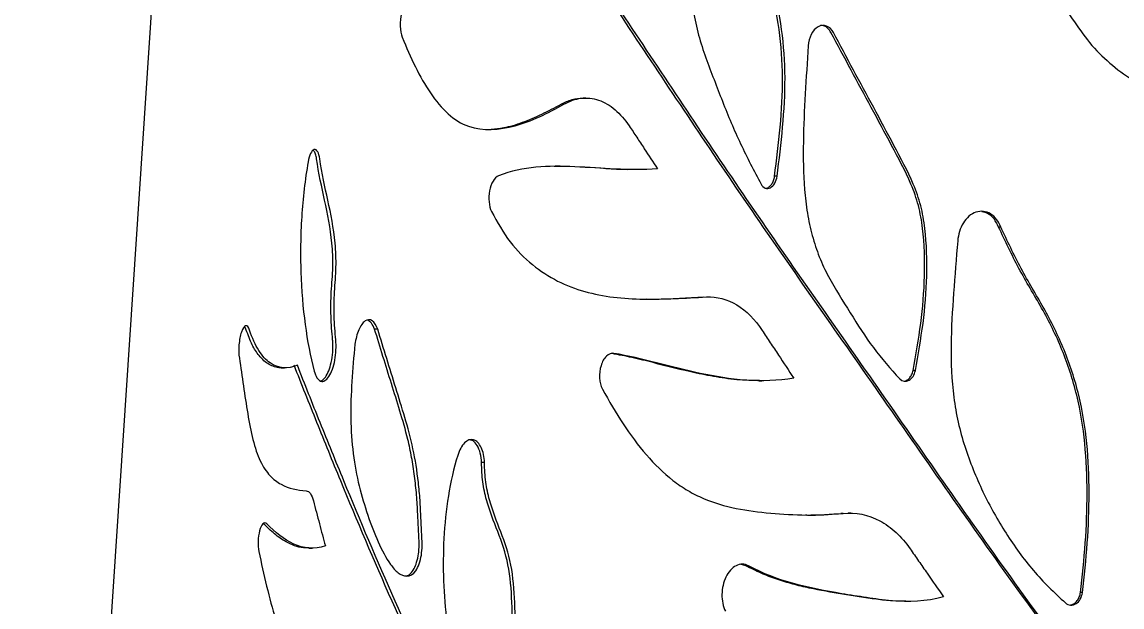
# Model space of a CAD drawing. Header units: millimetres. Extents: x -54 to 586, y 8 to 412.
# Drawn here: x 296.11 to 311.91, y 187.34 to 195.74 of the extents above; entities that cross this region are included whole.
import ezdxf

# ---------------------------------------------------------------- set-up
doc = ezdxf.new("R2010")
doc.units = ezdxf.units.MM
doc.layers.add('OUTLINE', color=7, linetype='Continuous', lineweight=25)

msp = doc.modelspace()

# ---------------------------------------------------------------- linework, layer by layer
at = {"layer": 'OUTLINE'}
for p, q in [((298.54819, 204.68356), (296.10678, 167.97387)), ((303.89164, 194.56183), (303.85083, 194.56183)), ((304.20584, 194.65128), (304.16514, 194.65128)), ((306.95218, 193.5266), (306.91618, 193.5266)), ((310.16534, 192.79682), (310.13435, 192.79682)), ((301.21591, 191.32843), (301.17127, 191.32843)), ((299.83121, 190.77215), (299.87886, 190.77215)), ((308.93915, 190.73523), (308.90642, 190.73523)), ((306.69675, 190.58759), (306.73437, 190.58759)), ((302.75122, 189.41065), (302.7091, 189.41065)), ((307.86679, 188.68155), (307.97572, 188.68411)), ((307.90098, 188.68155), (307.86679, 188.68155)), ((308.01035, 188.68614), (307.9757, 188.68614)), ((300.22545, 188.18066), (300.27263, 188.18066)), ((306.5042, 187.92818), (306.43506, 187.94682)), ((311.33798, 187.5416), (311.30912, 187.5416))]:
    msp.add_line(p, q, dxfattribs=at)
for points, knots in [([(330.26315, 183.92261), (330.25051, 183.93722), (329.94528, 184.29014), (329.32286, 184.95822), (328.39859, 185.9262), (327.39002, 186.93006), (326.30289, 187.97278), (325.14248, 189.05735), (323.97918, 190.12926), (322.82045, 191.19391), (321.67573, 192.25975), (320.54481, 193.32525), (319.41973, 194.38023), (318.3026, 195.42399), (317.19359, 196.45301), (316.1062, 197.45124), (315.0422, 198.41944), (314.00493, 199.36061), (312.98225, 200.28545), (311.97035, 201.19886), (310.97122, 202.0997), (309.98777, 202.98555), (309.02597, 203.85146), (308.40731, 204.40848), (308.09808, 204.68689)], [0, 0, 0, 0, 0.001778, 0.04294951, 0.08410389, 0.12521492, 0.17440964, 0.22363326, 0.27286984, 0.32209817, 0.37129722, 0.42050971, 0.4697558, 0.51900867, 0.56824613, 0.61745114, 0.66481605, 0.71220548, 0.75959224, 0.80695424, 0.85520189, 0.90348147, 0.95175734, 1, 1, 1, 1]), ([(332.76131, 180.84738), (332.53465, 181.15516), (332.30686, 181.4618), (331.83882, 182.06385), (331.60077, 182.36117), (330.87494, 183.24236), (330.37553, 183.81549), (329.35208, 184.9384), (328.82789, 185.48806), (327.76085, 186.56905), (327.21723, 187.10063), (325.57531, 188.66981), (324.46402, 189.68343), (322.26911, 191.70997), (321.19052, 192.7321), (319.05955, 194.74369), (318.00187, 195.72955), (316.4285, 197.17582), (315.90586, 197.65351), (314.87336, 198.59463), (314.3629, 199.05843), (312.85024, 200.43009), (311.86685, 201.3185), (309.95703, 203.04227), (309.03045, 203.8775), (308.13673, 204.68356)], [0, 0, 0, 0, 0.03125, 0.03125, 0.0625, 0.0625, 0.125, 0.125, 0.1875, 0.1875, 0.25, 0.25, 0.375, 0.375, 0.5, 0.5, 0.625, 0.625, 0.6875, 0.6875, 0.75, 0.75, 0.875, 0.875, 1, 1, 1, 1]), ([(315.97438, 179.604), (315.79789, 179.84609), (315.62276, 180.08848), (315.28087, 180.57882), (315.11347, 180.82622), (314.61594, 181.57011), (314.292, 182.06964), (313.64395, 183.0621), (313.31951, 183.55442), (312.65738, 184.51738), (312.31861, 184.98702), (311.63898, 185.9143), (311.29786, 186.37144), (310.62569, 187.28393), (310.29525, 187.74039), (309.32271, 189.11087), (308.69411, 190.02098), (307.45255, 191.79317), (306.84514, 192.65944), (305.67934, 194.3761), (305.12014, 195.22254), (304.30471, 196.44442), (304.03733, 196.84361), (303.51593, 197.62924), (303.26247, 198.0173), (302.76837, 198.77808), (302.52612, 199.1462), (302.155, 199.63338), (302.0313, 199.78541), (301.78035, 200.05179), (301.65123, 200.15905), (301.52544, 200.26446)], [0, 0, 0, 0, 0.03125, 0.03125, 0.0625, 0.0625, 0.125, 0.125, 0.1875, 0.1875, 0.25, 0.25, 0.3125, 0.3125, 0.375, 0.375, 0.5, 0.5, 0.625, 0.625, 0.75, 0.75, 0.8125, 0.8125, 0.875, 0.875, 0.9375, 0.9375, 0.96875, 0.96875, 1, 1, 1, 1]), ([(315.9958, 179.604), (315.81962, 179.84604), (315.64479, 180.08839), (315.30351, 180.57862), (315.13641, 180.82596), (314.63977, 181.56968), (314.31642, 182.06908), (313.66955, 183.06132), (313.3457, 183.55354), (312.68476, 184.51636), (312.34658, 184.98595), (311.66811, 185.91314), (311.32756, 186.37024), (310.6565, 187.28266), (310.32661, 187.73909), (309.35569, 189.10945), (308.72815, 190.01951), (307.48862, 191.7917), (306.88219, 192.65798), (305.71824, 194.37469), (305.15992, 195.2212), (304.34576, 196.44323), (304.07878, 196.84249), (303.55816, 197.62826), (303.30507, 198.01638), (302.8117, 198.77733), (302.5698, 199.14559), (302.1992, 199.63298), (302.07564, 199.7851), (301.825, 200.05166), (301.69602, 200.15899), (301.57036, 200.26446)], [0, 0, 0, 0, 0.03125, 0.03125, 0.0625, 0.0625, 0.125, 0.125, 0.1875, 0.1875, 0.25, 0.25, 0.3125, 0.3125, 0.375, 0.375, 0.5, 0.5, 0.625, 0.625, 0.75, 0.75, 0.8125, 0.8125, 0.875, 0.875, 0.9375, 0.9375, 0.96875, 0.96875, 1, 1, 1, 1]), ([(306.91618, 193.5266), (306.94567, 193.76231), (306.97515, 193.99803), (307.01818, 194.47141), (307.03156, 194.70886), (307.02942, 195.17654), (307.01321, 195.4075), (306.94993, 195.86349), (306.90625, 196.08889), (306.81677, 196.53599), (306.77033, 196.75857), (306.68144, 197.20548), (306.63766, 197.42922), (306.5459, 197.87392), (306.49739, 198.09448), (306.38854, 198.52775), (306.32887, 198.74085), (306.2697, 198.95399)], [0, 0, 0, 0, 0.125, 0.125, 0.25, 0.25, 0.375, 0.375, 0.5, 0.5, 0.625, 0.625, 0.75, 0.75, 0.875, 0.875, 1, 1, 1, 1]), ([(306.95218, 193.5266), (306.98164, 193.76229), (307.01108, 193.99799), (307.05407, 194.47132), (307.06745, 194.70875), (307.06537, 195.17638), (307.04921, 195.40733), (306.98608, 195.86329), (306.94249, 196.0887), (306.85317, 196.53581), (306.80682, 196.75839), (306.71811, 197.20532), (306.67441, 197.42906), (306.58282, 197.87379), (306.5344, 198.09437), (306.42574, 198.52768), (306.36617, 198.74082), (306.30711, 198.95399)], [0, 0, 0, 0, 0.125, 0.125, 0.25, 0.25, 0.375, 0.375, 0.5, 0.5, 0.625, 0.625, 0.75, 0.75, 0.875, 0.875, 1, 1, 1, 1]), ([(305.95893, 198.84188), (305.92504, 198.59657), (305.89095, 198.35129), (305.82019, 197.86131), (305.78455, 197.61589), (305.72997, 197.124), (305.71019, 196.87806), (305.70016, 196.38617), (305.71297, 196.13731), (305.77035, 195.78391), (305.79528, 195.66823), (305.85573, 195.44444), (305.89118, 195.33678), (305.96661, 195.1249), (306.0066, 195.02068), (306.08629, 194.81181), (306.12652, 194.70756), (306.24972, 194.39686), (306.3355, 194.19271), (306.52066, 193.79634), (306.6211, 193.60522), (306.72257, 193.41451)], [0, 0, 0, 0, 0.125, 0.125, 0.25, 0.25, 0.375, 0.375, 0.5, 0.5, 0.5625, 0.5625, 0.625, 0.625, 0.6875, 0.6875, 0.75, 0.75, 0.875, 0.875, 1, 1, 1, 1]), ([(301.70648, 196.03979), (301.6783, 196.04976), (301.64811, 196.03711), (301.59496, 195.97389), (301.573, 195.9249), (301.52938, 195.75367), (301.53247, 195.61311), (301.5674, 195.5242)], [0, 0, 0, 0, 0.25, 0.25, 0.5, 0.5, 1, 1, 1, 1]), ([(311.13363, 195.87902), (311.21268, 195.76024), (311.29206, 195.64152), (311.46213, 195.41846), (311.55395, 195.31565), (311.85307, 195.03722), (312.0812, 194.88424), (312.55311, 194.636), (312.80104, 194.54091), (313.31432, 194.3873), (313.57929, 194.32869), (314.37923, 194.19815), (314.92608, 194.17446), (315.7664, 194.22481), (316.05049, 194.25491), (316.61818, 194.34058), (316.90202, 194.40012), (317.18756, 194.46083)], [0, 0, 0, 0, 0.0625, 0.0625, 0.125, 0.125, 0.25, 0.25, 0.375, 0.375, 0.5, 0.5, 0.75, 0.75, 0.875, 0.875, 1, 1, 1, 1]), ([(307.76156, 195.59134), (307.73714, 195.63679), (307.70298, 195.67053), (307.62443, 195.70172), (307.58057, 195.69803), (307.50214, 195.65394), (307.46755, 195.61378), (307.41899, 195.516), (307.40436, 195.45824), (307.40069, 195.39977)], [0, 0, 0, 0, 0.25, 0.25, 0.5, 0.5, 0.75, 0.75, 1, 1, 1, 1]), ([(307.72667, 195.59134), (307.71144, 195.61415), (307.68095, 195.65982), (307.62625, 195.69378), (307.59071, 195.69239), (307.57828, 195.69191)], [0, 0, 0, 0, 0.39350132, 0.78780103, 1, 1, 1, 1]), ([(301.5674, 195.5242), (301.62828, 195.3802), (301.69011, 195.23627), (301.82299, 194.96499), (301.8944, 194.83842), (302.05072, 194.60991), (302.13605, 194.50709), (302.31795, 194.34276), (302.41545, 194.28178), (302.73108, 194.17166), (302.95754, 194.19179), (303.30432, 194.28416), (303.42069, 194.32633), (303.65472, 194.43351), (303.77243, 194.49766), (303.89164, 194.56184)], [0, 0, 0, 0, 0.125, 0.125, 0.25, 0.25, 0.375, 0.375, 0.5, 0.5, 0.75, 0.75, 0.875, 0.875, 1, 1, 1, 1]), ([(308.90642, 190.73523), (308.94628, 190.96044), (308.98612, 191.18566), (309.04561, 191.63779), (309.0641, 191.86481), (309.07479, 192.32107), (309.06935, 192.55284), (309.02887, 192.88807), (309.00976, 192.99785), (308.95473, 193.21151), (308.91762, 193.31514), (308.79291, 193.60861), (308.69277, 193.78818), (308.49996, 194.15285), (308.40327, 194.33434), (308.11199, 194.87551), (307.91751, 195.23305), (307.72667, 195.59134)], [0, 0, 0, 0, 0.125, 0.125, 0.25, 0.25, 0.375, 0.375, 0.4375, 0.4375, 0.5, 0.5, 0.625, 0.625, 0.75, 0.75, 1, 1, 1, 1]), ([(308.93916, 190.73523), (308.97896, 190.96039), (309.01875, 191.18554), (309.07817, 191.63756), (309.09665, 191.86452), (309.10738, 192.32065), (309.10198, 192.55233), (309.06166, 192.88749), (309.04261, 192.99726), (308.98775, 193.21092), (308.95073, 193.31457), (308.82627, 193.60811), (308.72628, 193.78773), (308.53375, 194.15249), (308.4372, 194.33402), (308.14633, 194.87532), (307.95213, 195.23295), (307.76156, 195.59134)], [0, 0, 0, 0, 0.125, 0.125, 0.25, 0.25, 0.375, 0.375, 0.4375, 0.4375, 0.5, 0.5, 0.625, 0.625, 0.75, 0.75, 1, 1, 1, 1]), ([(307.40069, 195.39977), (307.37048, 194.94026), (307.33782, 194.48058), (307.3264, 193.79366), (307.32942, 193.56516), (307.35644, 193.22395), (307.36959, 193.10956), (307.40615, 192.88674), (307.42964, 192.77869), (307.48673, 192.56906), (307.52023, 192.46741), (307.59775, 192.27073), (307.64248, 192.17541), (307.78738, 191.90233), (307.89658, 191.73557), (308.10982, 191.3932), (308.21715, 191.22194), (308.45465, 190.90589), (308.58386, 190.75977), (308.71418, 190.61361)], [0, 0, 0, 0, 0.25, 0.25, 0.375, 0.375, 0.4375, 0.4375, 0.5, 0.5, 0.5625, 0.5625, 0.625, 0.625, 0.75, 0.75, 0.875, 0.875, 1, 1, 1, 1]), ([(303.89164, 194.56184), (303.97241, 194.60874), (304.05469, 194.63723), (304.22244, 194.65732), (304.30739, 194.64818), (304.47047, 194.59311), (304.55075, 194.54632), (304.6985, 194.42117), (304.76727, 194.34233), (304.82934, 194.24931)], [0, 0, 0, 0, 0.25, 0.25, 0.5, 0.5, 0.75, 0.75, 1, 1, 1, 1]), ([(302.84806, 194.20142), (302.9072, 194.20778), (303.05477, 194.22365), (303.29694, 194.29683), (303.57179, 194.41471), (303.75783, 194.5128), (303.85083, 194.56183)], [0, 0, 0, 0, 0.182026033, 0.454247137, 0.727163649, 1, 1, 1, 1]), ([(303.85083, 194.56183), (303.90254, 194.58783), (304.00546, 194.63959), (304.11209, 194.64725), (304.16515, 194.65106)], [0, 0, 0, 0, 0.50242306, 1, 1, 1, 1]), ([(304.82934, 194.24931), (304.86525, 194.19531), (304.90118, 194.14111), (304.93715, 194.08671), (304.97311, 194.03232), (305.00911, 193.97773), (305.04514, 193.92296), (305.10814, 193.82719), (305.17125, 193.73086), (305.23447, 193.63403)], [0, 0, 0, 0, 0.000247994311, 0.000247994311, 0.000247994311, 0.000495988405, 0.000495988405, 0.000495988405, 0.000929666554, 0.000929666554, 0.000929666554, 0.000929666554]), ([(300.38444, 193.77797), (300.37867, 193.82001), (300.36813, 193.85563), (300.33993, 193.90277), (300.32198, 193.91375), (300.28583, 193.90434), (300.26741, 193.88402), (300.23698, 193.82222), (300.22481, 193.78143), (300.21672, 193.73642)], [0, 0, 0, 0, 0.25, 0.25, 0.5, 0.5, 0.75, 0.75, 1, 1, 1, 1]), ([(300.33828, 193.77797), (300.33381, 193.80147), (300.32485, 193.84854), (300.30521, 193.89038), (300.29074, 193.8976), (300.28661, 193.89965)], [0, 0, 0, 0, 0.41630391, 0.83357671, 1, 1, 1, 1]), ([(300.21672, 193.73642), (300.17138, 193.477), (300.14139, 193.21294), (300.11598, 192.81081), (300.11077, 192.6752), (300.10696, 192.4091), (300.10827, 192.27779), (300.12115, 191.88855), (300.14201, 191.63389), (300.20585, 191.1587), (300.24878, 190.93523), (300.3045, 190.72694)], [0, 0, 0, 0, 0.25, 0.25, 0.375, 0.375, 0.5, 0.5, 0.75, 0.75, 1, 1, 1, 1]), ([(300.56818, 191.17559), (300.55756, 191.28636), (300.54923, 191.39866), (300.5415, 191.62938), (300.54279, 191.74704), (300.55676, 191.98387), (300.56781, 192.10268), (300.57429, 192.33812), (300.56905, 192.45409), (300.53726, 192.78589), (300.49599, 192.98607), (300.41193, 193.37611), (300.367, 193.56544), (300.33828, 193.77797)], [0, 0, 0, 0, 0.125, 0.125, 0.25, 0.25, 0.375, 0.375, 0.5, 0.5, 0.75, 0.75, 1, 1, 1, 1]), ([(300.61373, 191.17559), (300.60314, 191.28635), (300.59484, 191.39864), (300.58714, 191.62932), (300.58843, 191.74695), (300.60239, 191.98373), (300.61344, 192.10251), (300.61995, 192.3379), (300.61474, 192.45384), (300.58305, 192.78567), (300.54186, 192.98589), (300.45795, 193.37604), (300.4131, 193.56543), (300.38444, 193.77797)], [0, 0, 0, 0, 0.125, 0.125, 0.25, 0.25, 0.375, 0.375, 0.5, 0.5, 0.75, 0.75, 1, 1, 1, 1]), ([(305.23447, 193.63403), (304.82144, 193.60125), (304.42739, 193.64586), (303.66735, 193.68099), (303.30272, 193.67228), (302.95155, 193.53358)], [0, 0, 0, 0, 0.5, 0.5, 1, 1, 1, 1]), ([(304.88101, 193.62276), (304.88065, 193.62275), (304.77478, 193.61838), (304.46776, 193.63617), (304.09072, 193.6649), (303.82358, 193.66805), (303.74961, 193.66892)], [0, 0, 0, 0, 0.00091347, 0.26669962, 0.79695512, 1, 1, 1, 1]), ([(302.95155, 193.53358), (302.92229, 193.52156), (302.89487, 193.49401), (302.85028, 193.41754), (302.83318, 193.36842), (302.80372, 193.21278), (302.8134, 193.09611), (302.85019, 193.01944)], [0, 0, 0, 0, 0.25, 0.25, 0.5, 0.5, 1, 1, 1, 1]), ([(306.72257, 193.41451), (306.738, 193.38713), (306.75886, 193.36698), (306.80619, 193.34792), (306.83278, 193.34951), (306.88112, 193.37425), (306.90324, 193.39744), (306.93611, 193.45561), (306.94717, 193.49035), (306.95218, 193.5266)], [0, 0, 0, 0, 0.25, 0.25, 0.5, 0.5, 0.75, 0.75, 1, 1, 1, 1]), ([(306.77843, 193.35381), (306.78617, 193.3534), (306.80761, 193.35227), (306.84237, 193.37293), (306.87728, 193.41139), (306.90404, 193.46471), (306.91214, 193.50597), (306.91618, 193.5266)], [0, 0, 0, 0, 0.11989813, 0.33202142, 0.54844041, 0.77422061, 1, 1, 1, 1]), ([(302.85019, 193.01944), (302.93478, 192.86598), (303.02073, 192.7131), (303.21572, 192.45696), (303.32353, 192.35043), (303.55346, 192.16279), (303.6753, 192.08453), (303.92616, 191.95759), (304.056, 191.90814), (304.45783, 191.79445), (304.74317, 191.76562), (305.32796, 191.75671), (305.62907, 191.77479), (305.93772, 191.7922)], [0, 0, 0, 0, 0.125, 0.125, 0.25, 0.25, 0.375, 0.375, 0.5, 0.5, 0.75, 0.75, 1, 1, 1, 1]), ([(310.16534, 192.79682), (310.13434, 192.87923), (310.08336, 192.94653), (309.955, 193.02512), (309.87955, 193.03402), (309.73792, 192.98566), (309.67416, 192.92993), (309.58161, 192.78084), (309.55424, 192.69021), (309.54703, 192.59709)], [0, 0, 0, 0, 0.25, 0.25, 0.5, 0.5, 0.75, 0.75, 1, 1, 1, 1]), ([(310.13435, 192.79682), (310.11461, 192.8378), (310.07509, 192.91985), (309.98727, 192.99745), (309.92215, 193.01052), (309.89488, 193.016)], [0, 0, 0, 0, 0.36707954, 0.73487364, 1, 1, 1, 1]), ([(311.30912, 187.5416), (311.33544, 187.77967), (311.36165, 188.01774), (311.39644, 188.49536), (311.40578, 188.73444), (311.40529, 189.45023), (311.36588, 189.92824), (311.20134, 190.60476), (311.12989, 190.82399), (310.95939, 191.24195), (310.85968, 191.44153), (310.64432, 191.82371), (310.53012, 192.00864), (310.3232, 192.39594), (310.22854, 192.59639), (310.13435, 192.79682)], [0, 0, 0, 0, 0.125, 0.125, 0.25, 0.25, 0.5, 0.5, 0.625, 0.625, 0.75, 0.75, 0.875, 0.875, 1, 1, 1, 1]), ([(311.33798, 187.5416), (311.36427, 187.77961), (311.39045, 188.01764), (311.42522, 188.49514), (311.43456, 188.73417), (311.43415, 189.44979), (311.39487, 189.9277), (311.23072, 190.60421), (311.15941, 190.82345), (310.98923, 191.24149), (310.88967, 191.44113), (310.67462, 191.82345), (310.56056, 192.00844), (310.35391, 192.39585), (310.25939, 192.59635), (310.16534, 192.79682)], [0, 0, 0, 0, 0.125, 0.125, 0.25, 0.25, 0.5, 0.5, 0.625, 0.625, 0.75, 0.75, 0.875, 0.875, 1, 1, 1, 1]), ([(309.54703, 192.59709), (309.52661, 192.34729), (309.50613, 192.09748), (309.46981, 191.59795), (309.4547, 191.34825), (309.44851, 190.84932), (309.45854, 190.59813), (309.52296, 190.10533), (309.57645, 189.87035), (309.72093, 189.42008), (309.80949, 189.20254), (310.00987, 188.7831), (310.12105, 188.58498), (310.36238, 188.20787), (310.49122, 188.02748), (310.77573, 187.69368), (310.93452, 187.54332), (311.09447, 187.39417)], [0, 0, 0, 0, 0.125, 0.125, 0.25, 0.25, 0.375, 0.375, 0.5, 0.5, 0.625, 0.625, 0.75, 0.75, 0.875, 0.875, 1, 1, 1, 1]), ([(305.08293, 191.76274), (305.12311, 191.76213), (305.27552, 191.75984), (305.5475, 191.7729), (305.78269, 191.78577), (305.90029, 191.7922)], [0, 0, 0, 0, 0.15183614, 0.57590382, 1, 1, 1, 1]), ([(305.93772, 191.7922), (306.08807, 191.80032), (306.23766, 191.75932), (306.51032, 191.59404), (306.6356, 191.4686), (306.73925, 191.31073)], [0, 0, 0, 0, 0.5, 0.5, 1, 1, 1, 1]), ([(299.37555, 191.3163), (299.36129, 191.35962), (299.34097, 191.38263), (299.29765, 191.37186), (299.27535, 191.33834), (299.24101, 191.2377), (299.22861, 191.17062), (299.21806, 191.03563), (299.21986, 190.96716), (299.2286, 190.91143)], [0, 0, 0, 0, 0.25, 0.25, 0.5, 0.5, 0.75, 0.75, 1, 1, 1, 1]), ([(299.32808, 191.3163), (299.32129, 191.33576), (299.31333, 191.3586), (299.30237, 191.36402), (299.30075, 191.36482)], [0, 0, 0, 0, 0.85200707, 1, 1, 1, 1]), ([(301.21591, 191.32843), (301.19565, 191.38594), (301.16789, 191.42866), (301.10431, 191.47104), (301.06813, 191.4699), (301.00057, 191.42285), (300.96899, 191.37753), (300.91842, 191.25891), (300.89978, 191.18742), (300.88887, 191.11128)], [0, 0, 0, 0, 0.25, 0.25, 0.5, 0.5, 0.75, 0.75, 1, 1, 1, 1]), ([(301.17127, 191.32843), (301.15737, 191.36126), (301.13033, 191.42509), (301.0911, 191.44756), (301.07204, 191.45847)], [0, 0, 0, 0, 0.51426827, 1, 1, 1, 1]), ([(299.8322, 190.774), (299.82642, 190.77358), (299.79282, 190.77111), (299.73429, 190.78641), (299.65623, 190.81863), (299.58162, 190.87242), (299.49813, 190.9604), (299.40904, 191.0966), (299.35529, 191.24245), (299.32808, 191.3163)], [0, 0, 0, 0, 0.0276461, 0.16094308, 0.29423022, 0.43155483, 0.56886256, 0.78169094, 1, 1, 1, 1]), ([(300.06343, 190.80958), (299.92261, 190.74974), (299.78838, 190.76073), (299.61223, 190.88427), (299.55657, 190.94449), (299.45725, 191.10225), (299.41343, 191.19918), (299.37555, 191.3163)], [0, 0, 0, 0, 0.5, 0.5, 0.75, 0.75, 1, 1, 1, 1]), ([(300.88887, 191.11128), (300.87244, 190.9336), (300.85601, 190.75592), (300.83344, 190.39942), (300.82769, 190.22236), (300.83239, 189.87563), (300.84331, 189.70453), (300.88407, 189.37456), (300.91375, 189.22123), (300.98654, 188.9304), (301.02866, 188.79115), (301.1188, 188.5219), (301.16771, 188.39252), (301.27575, 188.15227), (301.33488, 188.04026), (301.43453, 187.90006), (301.47032, 187.85812), (301.54807, 187.79769), (301.59035, 187.77919), (301.67764, 187.779), (301.72514, 187.79996), (301.80054, 187.91152), (301.82913, 187.99427), (301.85643, 188.17014), (301.85521, 188.26052), (301.84515, 188.43493), (301.84073, 188.52238), (301.83351, 188.69793), (301.82973, 188.78565), (301.81782, 188.95778), (301.80979, 189.04229), (301.78104, 189.29231), (301.75575, 189.45435), (301.68981, 189.76641), (301.64857, 189.91525), (301.56301, 190.20332), (301.51901, 190.34488), (301.38855, 190.76955), (301.30126, 191.04915), (301.21591, 191.32843)], [0, 0, 0, 0, 0.0625, 0.0625, 0.125, 0.125, 0.1875, 0.1875, 0.25, 0.25, 0.3125, 0.3125, 0.375, 0.375, 0.4375, 0.4375, 0.46875, 0.46875, 0.5, 0.5, 0.53125, 0.53125, 0.5625, 0.5625, 0.59375, 0.59375, 0.625, 0.625, 0.65625, 0.65625, 0.6875, 0.6875, 0.75, 0.75, 0.8125, 0.8125, 0.875, 0.875, 1, 1, 1, 1]), ([(301.60814, 187.78244), (301.61461, 187.78262), (301.64064, 187.78335), (301.68749, 187.81088), (301.73917, 187.88078), (301.77938, 187.98115), (301.80296, 188.08756), (301.8103, 188.19205), (301.81021, 188.31763), (301.79832, 188.4747), (301.79097, 188.69774), (301.77593, 188.947), (301.74717, 189.22114), (301.70554, 189.4887), (301.63749, 189.80537), (301.53592, 190.15457), (301.37116, 190.67791), (301.25127, 191.06808), (301.17127, 191.32843)], [0, 0, 0, 0, 0.00927307, 0.0373524, 0.06564744, 0.09142959, 0.12218041, 0.14321792, 0.16480645, 0.21130126, 0.25776921, 0.32492228, 0.39205019, 0.46129263, 0.53051365, 0.64762387, 0.76487473, 1, 1, 1, 1]), ([(306.73925, 191.31073), (306.77779, 191.25182), (306.81644, 191.19289), (306.85519, 191.13393), (306.89395, 191.07498), (306.93281, 191.016), (306.97178, 190.95699), (307.04525, 190.84576), (307.1191, 190.73444), (307.19333, 190.62304)], [0, 0, 0, 0, 0.00025198207, 0.00025198207, 0.00025198207, 0.000503964137, 0.000503964137, 0.000503964137, 0.00097902234, 0.00097902234, 0.00097902234, 0.00097902234]), ([(300.3045, 190.72694), (300.32512, 190.65023), (300.35778, 190.59748), (300.43534, 190.56775), (300.47889, 190.59241), (300.55274, 190.70377), (300.58313, 190.78992), (300.61774, 190.9785), (300.62242, 191.08213), (300.61373, 191.17559)], [0, 0, 0, 0, 0.25, 0.25, 0.5, 0.5, 0.75, 0.75, 1, 1, 1, 1]), ([(300.40132, 190.58485), (300.41851, 190.59525), (300.4541, 190.61678), (300.50316, 190.70077), (300.54358, 190.81676), (300.56916, 190.95901), (300.57485, 191.08384), (300.56976, 191.15384), (300.56818, 191.17559)], [0, 0, 0, 0, 0.16299485, 0.33738755, 0.51909739, 0.71102989, 0.91021657, 1, 1, 1, 1]), ([(299.2286, 190.91143), (299.27042, 190.65214), (299.30482, 190.37565), (299.37068, 189.98405), (299.3954, 189.85673), (299.45397, 189.62508), (299.48825, 189.52199), (299.57051, 189.34926), (299.61752, 189.28041), (299.71778, 189.17144), (299.77188, 189.13028), (299.94084, 189.03737), (300.06174, 189.01452), (300.18855, 189.00577)], [0, 0, 0, 0, 0.25, 0.25, 0.375, 0.375, 0.5, 0.5, 0.625, 0.625, 0.75, 0.75, 1, 1, 1, 1]), ([(304.60935, 190.98104), (304.57225, 190.98744), (304.53404, 190.97268), (304.46739, 190.90797), (304.44065, 190.85989), (304.38904, 190.69258), (304.3965, 190.55602), (304.44316, 190.46789)], [0, 0, 0, 0, 0.25, 0.25, 0.5, 0.5, 1, 1, 1, 1]), ([(306.6983, 190.5916), (306.61767, 190.59179), (306.42143, 190.59226), (306.11871, 190.63315), (305.6855, 190.71463), (305.27042, 190.82307), (304.87208, 190.92244), (304.67809, 190.95999), (304.58333, 190.97833)], [0, 0, 0, 0, 0.10644741, 0.25908653, 0.4121291, 0.7092757, 0.85798269, 1, 1, 1, 1]), ([(307.19333, 190.62304), (306.72605, 190.54852), (306.27575, 190.60223), (305.41892, 190.78453), (305.01065, 190.91134), (304.60935, 190.98104)], [0, 0, 0, 0, 0.5, 0.5, 1, 1, 1, 1]), ([(307.32287, 176.62031), (307.21488, 176.76182), (307.10777, 176.90333), (306.90006, 177.19212), (306.79998, 177.34003), (306.50863, 177.79177), (306.32463, 178.1017), (305.79255, 179.0462), (305.46418, 179.69573), (304.97044, 180.64851), (304.80529, 180.9619), (304.47116, 181.57576), (304.30264, 181.87682), (303.79855, 182.76895), (303.46462, 183.34776), (302.82646, 184.50348), (302.52332, 185.08349), (301.95108, 186.25314), (301.67969, 186.83953), (301.16364, 188.00339), (300.91863, 188.58056), (300.56806, 189.43058), (300.45399, 189.71116), (300.23153, 190.26604), (300.12233, 190.53838), (300.01706, 190.80958)], [0, 0, 0, 0, 0.03125, 0.03125, 0.0625, 0.0625, 0.125, 0.125, 0.25, 0.25, 0.3125, 0.3125, 0.375, 0.375, 0.5, 0.5, 0.625, 0.625, 0.75, 0.75, 0.875, 0.875, 0.9375, 0.9375, 1, 1, 1, 1]), ([(307.35705, 176.62031), (307.24923, 176.76183), (307.14228, 176.90335), (306.93489, 177.19214), (306.83498, 177.34005), (306.5441, 177.79178), (306.36042, 178.10167), (305.82926, 179.04607), (305.50148, 179.69549), (305.00861, 180.64816), (304.84375, 180.96152), (304.51019, 181.57536), (304.34196, 181.87641), (303.83871, 182.76854), (303.50531, 183.34738), (302.86817, 184.50314), (302.56552, 185.08316), (301.99423, 186.25284), (301.72329, 186.83923), (301.20811, 188.00314), (300.9635, 188.58033), (300.61352, 189.43042), (300.49964, 189.71103), (300.27755, 190.26596), (300.16852, 190.53834), (300.06343, 190.80958)], [0, 0, 0, 0, 0.03125, 0.03125, 0.0625, 0.0625, 0.125, 0.125, 0.25, 0.25, 0.3125, 0.3125, 0.375, 0.375, 0.5, 0.5, 0.625, 0.625, 0.75, 0.75, 0.875, 0.875, 0.9375, 0.9375, 1, 1, 1, 1]), ([(308.71418, 190.61361), (308.75106, 190.5766), (308.80302, 190.56861), (308.89253, 190.61886), (308.926, 190.67374), (308.93916, 190.73523)], [0, 0, 0, 0, 0.5, 0.5, 1, 1, 1, 1]), ([(308.77882, 190.58245), (308.7902, 190.58488), (308.81684, 190.59057), (308.85431, 190.6225), (308.88835, 190.6716), (308.90021, 190.71338), (308.90642, 190.73523)], [0, 0, 0, 0, 0.19100973, 0.44715389, 0.7108563, 1, 1, 1, 1]), ([(304.44316, 190.46789), (304.53916, 190.29712), (304.63635, 190.12663), (304.8451, 189.80911), (304.95614, 189.66098), (305.19313, 189.38778), (305.31929, 189.26314), (305.52506, 189.10217), (305.59705, 189.05284), (305.74346, 188.96615), (305.8181, 188.92847), (306.19827, 188.76647), (306.52356, 188.71463), (307.02963, 188.67002), (307.20085, 188.65859), (307.54752, 188.65657), (307.72331, 188.66891), (307.90098, 188.68154)], [0, 0, 0, 0, 0.125, 0.125, 0.25, 0.25, 0.375, 0.375, 0.4375, 0.4375, 0.5, 0.5, 0.75, 0.75, 0.875, 0.875, 1, 1, 1, 1]), ([(302.75122, 189.41065), (302.74715, 189.49244), (302.73048, 189.56866), (302.67465, 189.68617), (302.63536, 189.72695), (302.54976, 189.7514), (302.50296, 189.73503), (302.42259, 189.65398), (302.38861, 189.58965), (302.3654, 189.51449)], [0, 0, 0, 0, 0.25, 0.25, 0.5, 0.5, 0.75, 0.75, 1, 1, 1, 1]), ([(302.7091, 189.41065), (302.70445, 189.45713), (302.69515, 189.55023), (302.64924, 189.65883), (302.5952, 189.72597), (302.55571, 189.73353), (302.5406, 189.73642)], [0, 0, 0, 0, 0.28075378, 0.56229602, 0.83258433, 1, 1, 1, 1]), ([(302.3654, 189.51449), (302.30839, 189.32697), (302.26449, 189.13274), (302.19931, 188.7324), (302.17809, 188.52441), (302.15605, 188.1153), (302.15488, 187.91235), (302.16957, 187.50921), (302.1856, 187.30851), (302.23254, 186.9221), (302.26345, 186.73467), (302.33987, 186.37073), (302.38568, 186.19335), (302.54282, 185.68314), (302.67228, 185.37569), (302.82574, 185.09665)], [0, 0, 0, 0, 0.125, 0.125, 0.25, 0.25, 0.375, 0.375, 0.5, 0.5, 0.625, 0.625, 0.75, 0.75, 1, 1, 1, 1]), ([(302.99588, 185.16931), (303.05362, 185.34172), (303.09177, 185.52621), (303.1387, 185.90552), (303.14773, 186.09348), (303.15501, 186.46812), (303.15302, 186.65479), (303.15107, 187.02834), (303.15107, 187.21523), (303.13572, 187.58718), (303.12025, 187.77072), (303.05366, 188.11324), (302.9981, 188.26936), (302.88329, 188.56737), (302.82395, 188.7136), (302.75718, 188.95652), (302.73858, 189.04262), (302.71394, 189.22226), (302.70819, 189.31497), (302.7091, 189.41065)], [0, 0, 0, 0, 0.125, 0.125, 0.25, 0.25, 0.375, 0.375, 0.5, 0.5, 0.625, 0.625, 0.75, 0.75, 0.875, 0.875, 0.9375, 0.9375, 1, 1, 1, 1]), ([(303.03721, 185.16931), (303.0948, 185.3415), (303.13288, 185.52569), (303.17978, 185.90442), (303.18884, 186.09208), (303.1962, 186.46614), (303.19425, 186.65249), (303.19233, 187.02544), (303.19236, 187.21203), (303.1773, 187.58339), (303.162, 187.76693), (303.09626, 188.10918), (303.04112, 188.26548), (302.9263, 188.56432), (302.86684, 188.71054), (302.79947, 188.95522), (302.7807, 189.04226), (302.75611, 189.22155), (302.7503, 189.31441), (302.75122, 189.41065)], [0, 0, 0, 0, 0.125, 0.125, 0.25, 0.25, 0.375, 0.375, 0.5, 0.5, 0.625, 0.625, 0.75, 0.75, 0.875, 0.875, 0.9375, 0.9375, 1, 1, 1, 1]), ([(300.2927, 188.86157), (300.30694, 188.80641), (300.32125, 188.75125), (300.33565, 188.69609), (300.35005, 188.64093), (300.36454, 188.58578), (300.3791, 188.53063), (300.40714, 188.42451), (300.43548, 188.31841), (300.46413, 188.21231)], [0, 0, 0, 0, 0.000211055802, 0.000211055802, 0.000211055802, 0.000422111604, 0.000422111604, 0.000422111604, 0.000828235933, 0.000828235933, 0.000828235933, 0.000828235933]), ([(307.35944, 188.65883), (307.36907, 188.6584), (307.53437, 188.65114), (307.70557, 188.6668), (307.86679, 188.68155)], [0, 0, 0, 0, 0.058253742, 1, 1, 1, 1]), ([(307.90098, 188.68154), (308.08109, 188.7004), (308.26183, 188.66222), (308.5089, 188.53043), (308.58868, 188.47326), (308.73514, 188.33838), (308.80237, 188.2607), (308.86347, 188.17277)], [0, 0, 0, 0, 0.5, 0.5, 0.75, 0.75, 1, 1, 1, 1]), ([(299.62265, 188.53313), (299.60575, 188.55003), (299.58626, 188.54909), (299.54901, 188.51141), (299.53224, 188.47571), (299.49505, 188.3401), (299.49019, 188.21763), (299.50785, 188.13413)], [0, 0, 0, 0, 0.25, 0.25, 0.5, 0.5, 1, 1, 1, 1]), ([(300.22684, 188.18436), (300.20067, 188.18394), (300.13022, 188.18281), (300.02094, 188.21316), (299.88077, 188.27681), (299.73041, 188.38185), (299.62744, 188.48261), (299.57583, 188.53312)], [0, 0, 0, 0, 0.10674732, 0.28733895, 0.46905576, 0.73385864, 1, 1, 1, 1]), ([(300.46413, 188.21231), (300.30377, 188.15926), (300.15135, 188.17616), (299.87061, 188.30243), (299.7423, 188.40974), (299.62265, 188.53313)], [0, 0, 0, 0, 0.5, 0.5, 1, 1, 1, 1]), ([(299.50785, 188.13413), (299.544, 187.96586), (299.58098, 187.79775), (299.66008, 187.46971), (299.70213, 187.30964), (299.79844, 187.0126), (299.85319, 186.87677), (299.98456, 186.64638), (300.05777, 186.56159), (300.21905, 186.44845), (300.30666, 186.41524), (300.48595, 186.36446), (300.57823, 186.34765), (300.7668, 186.31618), (300.86325, 186.30349), (301.06162, 186.29696), (301.16346, 186.30225), (301.26725, 186.30749)], [0, 0, 0, 0, 0.125, 0.125, 0.25, 0.25, 0.375, 0.375, 0.5, 0.5, 0.625, 0.625, 0.75, 0.75, 0.875, 0.875, 1, 1, 1, 1]), ([(308.86347, 188.17277), (308.90416, 188.11402), (308.94491, 188.05521), (308.98572, 187.99635), (309.02653, 187.93749), (309.06741, 187.87858), (309.10834, 187.81961), (309.18596, 187.70778), (309.2638, 187.59576), (309.34184, 187.48355)], [0, 0, 0, 0, 0.000245949575, 0.000245949575, 0.000245949575, 0.000491899144, 0.000491899144, 0.000491899144, 0.000958360816, 0.000958360816, 0.000958360816, 0.000958360816]), ([(306.54041, 187.92818), (306.48431, 187.95835), (306.42129, 187.95905), (306.3044, 187.89921), (306.25341, 187.84082), (306.18204, 187.6921), (306.16233, 187.60451), (306.15928, 187.42841), (306.17622, 187.3434), (306.20953, 187.27333)], [0, 0, 0, 0, 0.25, 0.25, 0.5, 0.5, 0.75, 0.75, 1, 1, 1, 1]), ([(308.79988, 187.41681), (308.73684, 187.41762), (308.59489, 187.41944), (308.29039, 187.45598), (307.88947, 187.51856), (307.49094, 187.58711), (307.17888, 187.662), (306.94799, 187.73217), (306.72167, 187.81755), (306.57668, 187.89131), (306.5042, 187.92818)], [0, 0, 0, 0, 0.076862833, 0.173058274, 0.378266632, 0.583681478, 0.687277295, 0.790857697, 0.895440287, 1, 1, 1, 1]), ([(309.34184, 187.48355), (309.09042, 187.4099), (308.84343, 187.4048), (308.47841, 187.43568), (308.3576, 187.45283), (308.1183, 187.48861), (307.99958, 187.5073), (307.41053, 187.60391), (306.95462, 187.70226), (306.54041, 187.92818)], [0, 0, 0, 0, 0.25, 0.25, 0.375, 0.375, 0.5, 0.5, 1, 1, 1, 1]), ([(311.09447, 187.39417), (311.13804, 187.35777), (311.19789, 187.35304), (311.29552, 187.41423), (311.32932, 187.4759), (311.33798, 187.5416)], [0, 0, 0, 0, 0.5, 0.5, 1, 1, 1, 1]), ([(311.16942, 187.36579), (311.18392, 187.36951), (311.21494, 187.37745), (311.25656, 187.41329), (311.28999, 187.46467), (311.30457, 187.51077), (311.30846, 187.53716), (311.30912, 187.5416)], [0, 0, 0, 0, 0.20780012, 0.44439521, 0.68952256, 0.94779938, 1, 1, 1, 1])]:
    msp.add_open_spline(points, degree=3, knots=knots, dxfattribs=at)
msp.add_open_spline([(300.18855, 189.00577), (300.23193, 189.00273), (300.27021, 188.94721), (300.2927, 188.86157)], degree=3, dxfattribs=at)

doc.saveas('drawing.dxf')
